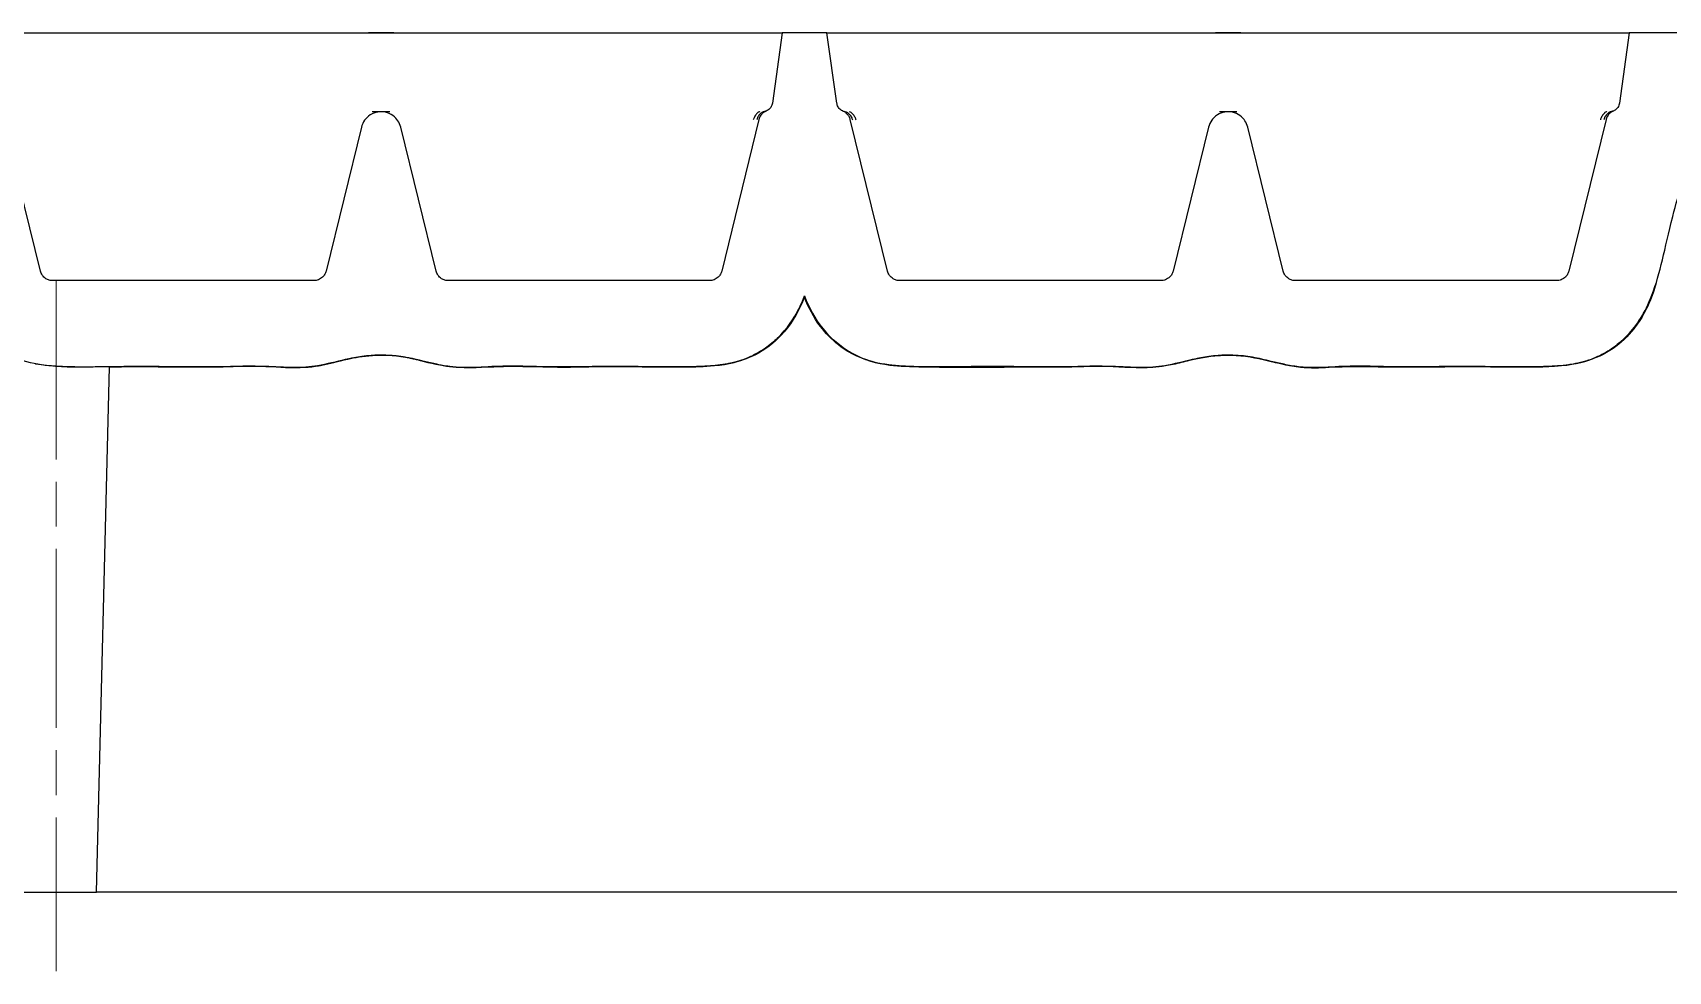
# Model space of a CAD drawing. Header units: millimetres. Extents: x 0 to 1486, y 0 to 1051.
# Drawn here: x 783.2 to 847.9, y 481.8 to 519 of the extents above; entities that cross this region are included whole.
import ezdxf

# ---------------------------------------------------------------- set-up
doc = ezdxf.new("R2010")
doc.units = ezdxf.units.MM
doc.header["$LTSCALE"] = 1.25
doc.linetypes.add('CHAIN', pattern=[0.3543, 0.2362, -0.0295, 0.0591, -0.0295])
doc.layers.add('Mittellinie(DIN)', color=7, linetype='CHAIN', lineweight=15, true_color=0x262659)
doc.layers.add('Sichtbare Kanten(DIN)', color=7, linetype='Continuous', lineweight=25, true_color=0x262659)

msp = doc.modelspace()

# ---------------------------------------------------------------- linework, layer by layer
at = {"layer": 'Mittellinie(DIN)', "ltscale": 23.990969}
msp.add_line((784.1485, 509.1853), (784.1485, 481.8478), dxfattribs=at)
at = {"layer": 'Sichtbare Kanten(DIN)'}
for p, q in [((781.6286, 518.9728), (812.3683, 518.9728)), ((797.4985, 518.9828), (796.4985, 518.9828)), ((796.4985, 518.9728), (796.4985, 518.9828)), ((796.8985, 518.9778), (797.0985, 518.9778)), ((796.8985, 518.9728), (796.8985, 518.9778)), ((797.0985, 518.9728), (797.0985, 518.9778)), ((797.4985, 518.9728), (797.4985, 518.9828)), ((806.8253, 518.9778), (806.9119, 518.9778)), ((806.8253, 518.9728), (806.8253, 518.9778)), ((806.9119, 518.9778), (807.0851, 518.9778)), ((806.9119, 518.9728), (806.9119, 518.9778)), ((807.0851, 518.9778), (807.1717, 518.9778)), ((807.0851, 518.9728), (807.0851, 518.9778)), ((807.1717, 518.9728), (807.1717, 518.9778)), ((812.3683, 518.9728), (812.8635, 518.9728)), ((812.8635, 518.9728), (812.4734, 516.1971)), ((814.6335, 518.9728), (812.8635, 518.9728)), ((815.0236, 516.1971), (814.6335, 518.9728)), ((814.6335, 518.9728), (815.1286, 518.9728)), ((815.1286, 518.9728), (845.8683, 518.9728)), ((830.9985, 518.9828), (829.9985, 518.9828)), ((829.9985, 518.9728), (829.9985, 518.9828)), ((830.3985, 518.9778), (830.5985, 518.9778)), ((830.3985, 518.9728), (830.3985, 518.9778)), ((830.5985, 518.9728), (830.5985, 518.9778)), ((830.9985, 518.9728), (830.9985, 518.9828)), ((840.3253, 518.9778), (840.4119, 518.9778)), ((840.3253, 518.9728), (840.3253, 518.9778)), ((840.4119, 518.9778), (840.5851, 518.9778)), ((840.4119, 518.9728), (840.4119, 518.9778)), ((840.5851, 518.9778), (840.6717, 518.9778)), ((840.5851, 518.9728), (840.5851, 518.9778)), ((840.6717, 518.9728), (840.6717, 518.9778)), ((845.8683, 518.9728), (846.3635, 518.9728)), ((846.3635, 518.9728), (845.9734, 516.1971)), ((851.1335, 518.9728), (846.3635, 518.9728)), ((783.5271, 509.5535), (782.056, 515.5425)), ((811.9409, 515.5425), (810.4699, 509.5535)), ((817.0271, 509.5535), (815.556, 515.5425)), ((845.4409, 515.5425), (843.9699, 509.5535)), ((796.2216, 515.2438), (794.8221, 509.5533)), ((799.1749, 509.5533), (797.7753, 515.2438)), ((829.7216, 515.2438), (828.3221, 509.5533)), ((832.6749, 509.5533), (831.2753, 515.2438)), ((794.3365, 509.1728), (784.0126, 509.1728)), ((809.9843, 509.1728), (799.6604, 509.1728)), ((827.8365, 509.1728), (817.5126, 509.1728)), ((843.4843, 509.1728), (833.1604, 509.1728)), ((785.7485, 484.9728), (786.2566, 505.7662)), ((786.2566, 505.7653), (786.2568, 505.7711)), ((786.2566, 505.7665), (786.2567, 505.768)), ((782.5485, 484.9728), (785.7485, 484.9728)), ((911.7485, 484.9728), (785.7485, 484.9728))]:
    msp.add_line(p, q, dxfattribs=at)
for points, knots in [([(812.4734, 516.1971), (812.4691, 516.167), (812.4614, 516.1374), (812.4396, 516.0805), (812.4255, 516.0535), (812.3791, 515.9852), (812.3419, 515.9483), (812.2765, 515.9049), (812.2542, 515.8933), (812.2325, 515.8841)], [-0.03841676, -0.03841676, -0.03841676, -0.03841676, -0.031640555, -0.031640555, -0.024817551, -0.024817551, -0.013146152, -0.013146152, -0.007186253, -0.007186253, -0.007186253, -0.007186253]), ([(815.2644, 515.8841), (815.2607, 515.8857), (815.2569, 515.8873), (815.2254, 515.9018), (815.1993, 515.9175), (815.134, 515.968), (815.0995, 516.0074), (815.0442, 516.103), (815.0297, 516.1537), (815.0236, 516.1971)], [-0.032564493, -0.032564493, -0.032564493, -0.032564493, -0.03164921, -0.03164921, -0.024823703, -0.024823703, -0.013148435, -0.013148435, 0, 0, 0, 0]), ([(845.9734, 516.1971), (845.9691, 516.167), (845.9614, 516.1374), (845.9396, 516.0805), (845.9255, 516.0535), (845.8791, 515.9852), (845.8419, 515.9483), (845.7765, 515.9049), (845.7542, 515.8933), (845.7325, 515.8841)], [-0.03841676, -0.03841676, -0.03841676, -0.03841676, -0.031640555, -0.031640555, -0.024817551, -0.024817551, -0.013146152, -0.013146152, -0.007186253, -0.007186253, -0.007186253, -0.007186253]), ([(797.7753, 515.2438), (797.7528, 515.3355), (797.7135, 515.4235), (797.6234, 515.5567), (797.5616, 515.6342), (797.3771, 515.7646), (797.2789, 515.8083), (797.0694, 515.857), (796.9664, 515.8585), (796.7635, 515.8237), (796.6632, 515.7857), (796.4606, 515.6602), (796.3905, 515.5781), (796.2891, 515.4363), (796.2458, 515.3422), (796.2216, 515.2438)], [-0.14482378, -0.14482378, -0.14482378, -0.14482378, -0.11905508, -0.11905508, -0.101033, -0.101033, -0.08537461, -0.08537461, -0.06899068, -0.06899068, -0.0520285, -0.0520285, -0.03038629, -0.03038629, 0, 0, 0, 0]), ([(796.9985, 515.8527), (796.9928, 515.8527), (796.987, 515.8527), (796.981, 515.8527), (796.9751, 515.8527), (796.969, 515.8527), (796.9629, 515.8527), (796.9506, 515.8527), (796.9381, 515.8527), (796.9253, 515.8527), (796.9076, 515.8527), (796.8894, 515.8527), (796.87, 515.8527), (796.8615, 515.8527), (796.8528, 515.8527), (796.8441, 515.8527), (796.8151, 515.8527), (796.7846, 515.8527), (796.7524, 515.8527), (796.7363, 515.8527), (796.7198, 515.8527), (796.7029, 515.8527), (796.6945, 515.8527), (796.686, 515.8527), (796.6773, 515.8527), (796.6686, 515.8527), (796.6598, 515.8527), (796.651, 515.8527)], [0, 0, 0, 0, 0.03587341, 0.03587341, 0.03587341, 0.0717053, 0.0717053, 0.0717053, 0.1433193, 0.1433193, 0.1433193, 0.24303135, 0.24303135, 0.24303135, 0.28653169, 0.28653169, 0.28653169, 0.42986377, 0.42986377, 0.42986377, 0.50150274, 0.50150274, 0.50150274, 0.53727845, 0.53727845, 0.53727845, 0.57301031, 0.57301031, 0.57301031, 0.57301031]), ([(797.3458, 515.8527), (797.337, 515.8527), (797.3282, 515.8527), (797.3195, 515.8527), (797.3108, 515.8527), (797.3023, 515.8527), (797.2938, 515.8527), (797.2769, 515.8527), (797.2604, 515.8527), (797.2444, 515.8527), (797.2111, 515.8527), (797.1796, 515.8527), (797.1498, 515.8527), (797.122, 515.8527), (797.0966, 515.8527), (797.0719, 515.8527), (797.059, 515.8527), (797.0464, 515.8527), (797.0341, 515.8527), (797.0279, 515.8527), (797.0218, 515.8527), (797.0159, 515.8527), (797.0099, 515.8527), (797.0042, 515.8527), (796.9985, 515.8527)], [0, 0, 0, 0, 0.03572786, 0.03572786, 0.03572786, 0.07149696, 0.07149696, 0.07149696, 0.14312065, 0.14312065, 0.14312065, 0.29141532, 0.29141532, 0.29141532, 0.4296401, 0.4296401, 0.4296401, 0.50120872, 0.50120872, 0.50120872, 0.53702595, 0.53702595, 0.53702595, 0.57289689, 0.57289689, 0.57289689, 0.57289689]), ([(811.9782, 515.8608), (811.9666, 515.8576), (811.9549, 515.8532), (811.9433, 515.8476), (811.9288, 515.8407), (811.9145, 515.832), (811.9004, 515.8216), (811.892, 515.8154), (811.8836, 515.8085), (811.8754, 515.8011), (811.859, 515.7863), (811.8432, 515.7691), (811.8282, 515.7499), (811.8131, 515.7307), (811.7989, 515.7095), (811.7857, 515.6866), (811.7791, 515.6751), (811.7728, 515.6632), (811.7668, 515.6509), (811.7567, 515.6305), (811.7474, 515.609), (811.739, 515.5867), (811.7323, 515.5689), (811.7261, 515.5505), (811.7206, 515.5318)], [-1.0769104, -1.0769104, -1.0769104, -1.0769104, -0.9572537, -0.9572537, -0.9572537, -0.8077, -0.8077, -0.8077, -0.7179403, -0.7179403, -0.7179403, -0.5384552, -0.5384552, -0.5384552, -0.3589701, -0.3589701, -0.3589701, -0.2692104, -0.2692104, -0.2692104, -0.1196567, -0.1196567, -0.1196567, 0, 0, 0, 0]), ([(812.1573, 515.8608), (812.1414, 515.8576), (812.1258, 515.8532), (812.1106, 515.8476), (812.0915, 515.8407), (812.073, 515.832), (812.0552, 515.8216), (812.0445, 515.8154), (812.0342, 515.8085), (812.0241, 515.8011), (812.0039, 515.7863), (811.985, 515.7691), (811.9677, 515.7499), (811.9504, 515.7307), (811.9346, 515.7095), (811.9206, 515.6866), (811.9136, 515.6751), (811.9071, 515.6632), (811.9011, 515.6509), (811.891, 515.6305), (811.8822, 515.609), (811.8749, 515.5867), (811.869, 515.5689), (811.8641, 515.5505), (811.8601, 515.5318)], [-1.0769104, -1.0769104, -1.0769104, -1.0769104, -0.9572537, -0.9572537, -0.9572537, -0.8077, -0.8077, -0.8077, -0.7179403, -0.7179403, -0.7179403, -0.5384552, -0.5384552, -0.5384552, -0.3589701, -0.3589701, -0.3589701, -0.2692104, -0.2692104, -0.2692104, -0.1196567, -0.1196567, -0.1196567, 0, 0, 0, 0]), ([(812.2325, 515.8841), (812.1907, 515.8665), (812.1514, 515.8433), (812.0801, 515.7867), (812.0486, 515.7538), (811.9808, 515.6605), (811.9551, 515.6001), (811.9409, 515.5425)], [-0.041058009, -0.041058009, -0.041058009, -0.041058009, -0.029401822, -0.029401822, -0.017790154, -0.017790154, 0, 0, 0, 0]), ([(812.2285, 515.8824), (812.2282, 515.8823), (812.2279, 515.8822), (812.2276, 515.882), (812.2244, 515.8807), (812.2195, 515.8788), (812.2131, 515.8765), (812.2067, 515.8742), (812.1987, 515.8715), (812.1893, 515.8688), (812.1846, 515.8674), (812.1796, 515.866), (812.1742, 515.8647), (812.1716, 515.864), (812.1688, 515.8634), (812.166, 515.8627), (812.1631, 515.8621), (812.1602, 515.8615), (812.1573, 515.8608)], [0.11911303, 0.11911303, 0.11911303, 0.11911303, 0.13277377, 0.13277377, 0.13277377, 0.26517816, 0.26517816, 0.26517816, 0.3981672, 0.3981672, 0.3981672, 0.46455773, 0.46455773, 0.46455773, 0.4977404, 0.4977404, 0.4977404, 0.53089997, 0.53089997, 0.53089997, 0.53089997]), ([(815.556, 515.5425), (815.5452, 515.5865), (815.5284, 515.629), (815.4838, 515.7083), (815.4562, 515.7446), (815.3747, 515.8261), (815.3191, 515.8611), (815.2644, 515.8841)], [-0.041058054, -0.041058054, -0.041058054, -0.041058054, -0.029401851, -0.029401851, -0.017790166, -0.017790166, 0, 0, 0, 0]), ([(815.2684, 515.8824), (815.2687, 515.8823), (815.269, 515.8822), (815.2693, 515.882), (815.2726, 515.8807), (815.2774, 515.8788), (815.2838, 515.8765), (815.2902, 515.8742), (815.2982, 515.8715), (815.3076, 515.8688), (815.3123, 515.8674), (815.3174, 515.866), (815.3227, 515.8647), (815.3254, 515.864), (815.3281, 515.8634), (815.3309, 515.8627), (815.3338, 515.8621), (815.3367, 515.8615), (815.3397, 515.8608)], [0.11911303, 0.11911303, 0.11911303, 0.11911303, 0.13277377, 0.13277377, 0.13277377, 0.26517816, 0.26517816, 0.26517816, 0.3981672, 0.3981672, 0.3981672, 0.46455773, 0.46455773, 0.46455773, 0.4977404, 0.4977404, 0.4977404, 0.53089997, 0.53089997, 0.53089997, 0.53089997]), ([(815.3397, 515.8608), (815.3555, 515.8576), (815.3711, 515.8532), (815.3864, 515.8476), (815.4054, 515.8407), (815.424, 515.832), (815.4417, 515.8216), (815.4524, 515.8154), (815.4628, 515.8085), (815.4728, 515.8011), (815.493, 515.7863), (815.5119, 515.7691), (815.5292, 515.7499), (815.5466, 515.7307), (815.5623, 515.7095), (815.5763, 515.6866), (815.5833, 515.6751), (815.5898, 515.6632), (815.5959, 515.6509), (815.6059, 515.6305), (815.6147, 515.609), (815.622, 515.5867), (815.6279, 515.5689), (815.6328, 515.5505), (815.6368, 515.5318)], [-1.0769104, -1.0769104, -1.0769104, -1.0769104, -0.9572537, -0.9572537, -0.9572537, -0.8077, -0.8077, -0.8077, -0.7179403, -0.7179403, -0.7179403, -0.5384552, -0.5384552, -0.5384552, -0.3589701, -0.3589701, -0.3589701, -0.2692104, -0.2692104, -0.2692104, -0.1196567, -0.1196567, -0.1196567, 0, 0, 0, 0]), ([(815.5187, 515.8608), (815.5304, 515.8576), (815.542, 515.8532), (815.5536, 515.8476), (815.5681, 515.8407), (815.5825, 515.832), (815.5965, 515.8216), (815.605, 515.8154), (815.6133, 515.8085), (815.6215, 515.8011), (815.6379, 515.7863), (815.6537, 515.7691), (815.6687, 515.7499), (815.6838, 515.7307), (815.698, 515.7095), (815.7112, 515.6866), (815.7178, 515.6751), (815.7241, 515.6632), (815.7302, 515.6509), (815.7402, 515.6305), (815.7495, 515.609), (815.7579, 515.5867), (815.7647, 515.5689), (815.7708, 515.5505), (815.7763, 515.5318)], [-1.0769104, -1.0769104, -1.0769104, -1.0769104, -0.9572537, -0.9572537, -0.9572537, -0.8077, -0.8077, -0.8077, -0.7179403, -0.7179403, -0.7179403, -0.5384552, -0.5384552, -0.5384552, -0.3589701, -0.3589701, -0.3589701, -0.2692104, -0.2692104, -0.2692104, -0.1196567, -0.1196567, -0.1196567, 0, 0, 0, 0]), ([(831.2753, 515.2438), (831.2528, 515.3355), (831.2135, 515.4235), (831.1234, 515.5567), (831.0616, 515.6342), (830.8771, 515.7646), (830.7789, 515.8083), (830.5694, 515.857), (830.4664, 515.8585), (830.2635, 515.8237), (830.1632, 515.7857), (829.9606, 515.6602), (829.8905, 515.5781), (829.7891, 515.4363), (829.7458, 515.3422), (829.7216, 515.2438)], [-0.14482378, -0.14482378, -0.14482378, -0.14482378, -0.11905508, -0.11905508, -0.101033, -0.101033, -0.08537461, -0.08537461, -0.06899068, -0.06899068, -0.0520285, -0.0520285, -0.03038629, -0.03038629, 0, 0, 0, 0]), ([(830.4985, 515.8527), (830.4928, 515.8527), (830.487, 515.8527), (830.481, 515.8527), (830.4751, 515.8527), (830.469, 515.8527), (830.4629, 515.8527), (830.4506, 515.8527), (830.4381, 515.8527), (830.4253, 515.8527), (830.4076, 515.8527), (830.3894, 515.8527), (830.37, 515.8527), (830.3615, 515.8527), (830.3528, 515.8527), (830.3441, 515.8527), (830.3151, 515.8527), (830.2846, 515.8527), (830.2524, 515.8527), (830.2363, 515.8527), (830.2198, 515.8527), (830.2029, 515.8527), (830.1945, 515.8527), (830.186, 515.8527), (830.1773, 515.8527), (830.1686, 515.8527), (830.1598, 515.8527), (830.151, 515.8527)], [0, 0, 0, 0, 0.03587341, 0.03587341, 0.03587341, 0.0717053, 0.0717053, 0.0717053, 0.1433193, 0.1433193, 0.1433193, 0.24303135, 0.24303135, 0.24303135, 0.28653169, 0.28653169, 0.28653169, 0.42986377, 0.42986377, 0.42986377, 0.50150274, 0.50150274, 0.50150274, 0.53727845, 0.53727845, 0.53727845, 0.57301031, 0.57301031, 0.57301031, 0.57301031]), ([(830.8458, 515.8527), (830.837, 515.8527), (830.8282, 515.8527), (830.8195, 515.8527), (830.8108, 515.8527), (830.8023, 515.8527), (830.7938, 515.8527), (830.7769, 515.8527), (830.7604, 515.8527), (830.7444, 515.8527), (830.7111, 515.8527), (830.6796, 515.8527), (830.6498, 515.8527), (830.622, 515.8527), (830.5966, 515.8527), (830.5719, 515.8527), (830.559, 515.8527), (830.5464, 515.8527), (830.5341, 515.8527), (830.5279, 515.8527), (830.5218, 515.8527), (830.5159, 515.8527), (830.5099, 515.8527), (830.5042, 515.8527), (830.4985, 515.8527)], [0, 0, 0, 0, 0.03572786, 0.03572786, 0.03572786, 0.07149696, 0.07149696, 0.07149696, 0.14312065, 0.14312065, 0.14312065, 0.29141532, 0.29141532, 0.29141532, 0.4296401, 0.4296401, 0.4296401, 0.50120872, 0.50120872, 0.50120872, 0.53702595, 0.53702595, 0.53702595, 0.57289689, 0.57289689, 0.57289689, 0.57289689]), ([(845.4782, 515.8608), (845.4666, 515.8576), (845.4549, 515.8532), (845.4433, 515.8476), (845.4288, 515.8407), (845.4145, 515.832), (845.4004, 515.8216), (845.392, 515.8154), (845.3836, 515.8085), (845.3754, 515.8011), (845.359, 515.7863), (845.3432, 515.7691), (845.3282, 515.7499), (845.3131, 515.7307), (845.2989, 515.7095), (845.2857, 515.6866), (845.2791, 515.6751), (845.2728, 515.6632), (845.2668, 515.6509), (845.2567, 515.6305), (845.2474, 515.609), (845.239, 515.5867), (845.2323, 515.5689), (845.2261, 515.5505), (845.2206, 515.5318)], [-1.0769104, -1.0769104, -1.0769104, -1.0769104, -0.9572537, -0.9572537, -0.9572537, -0.8077, -0.8077, -0.8077, -0.7179403, -0.7179403, -0.7179403, -0.5384552, -0.5384552, -0.5384552, -0.3589701, -0.3589701, -0.3589701, -0.2692104, -0.2692104, -0.2692104, -0.1196567, -0.1196567, -0.1196567, 0, 0, 0, 0]), ([(845.6573, 515.8608), (845.6414, 515.8576), (845.6258, 515.8532), (845.6106, 515.8476), (845.5915, 515.8407), (845.573, 515.832), (845.5552, 515.8216), (845.5445, 515.8154), (845.5342, 515.8085), (845.5241, 515.8011), (845.5039, 515.7863), (845.485, 515.7691), (845.4677, 515.7499), (845.4504, 515.7307), (845.4346, 515.7095), (845.4206, 515.6866), (845.4136, 515.6751), (845.4071, 515.6632), (845.4011, 515.6509), (845.391, 515.6305), (845.3822, 515.609), (845.3749, 515.5867), (845.369, 515.5689), (845.3641, 515.5505), (845.3601, 515.5318)], [-1.0769104, -1.0769104, -1.0769104, -1.0769104, -0.9572537, -0.9572537, -0.9572537, -0.8077, -0.8077, -0.8077, -0.7179403, -0.7179403, -0.7179403, -0.5384552, -0.5384552, -0.5384552, -0.3589701, -0.3589701, -0.3589701, -0.2692104, -0.2692104, -0.2692104, -0.1196567, -0.1196567, -0.1196567, 0, 0, 0, 0]), ([(845.7325, 515.8841), (845.6907, 515.8665), (845.6514, 515.8433), (845.5801, 515.7867), (845.5486, 515.7538), (845.4808, 515.6605), (845.4551, 515.6001), (845.4409, 515.5425)], [-0.041058009, -0.041058009, -0.041058009, -0.041058009, -0.029401822, -0.029401822, -0.017790154, -0.017790154, 0, 0, 0, 0]), ([(845.7285, 515.8824), (845.7282, 515.8823), (845.7279, 515.8822), (845.7276, 515.882), (845.7244, 515.8807), (845.7195, 515.8788), (845.7131, 515.8765), (845.7067, 515.8742), (845.6987, 515.8715), (845.6893, 515.8688), (845.6846, 515.8674), (845.6796, 515.866), (845.6742, 515.8647), (845.6716, 515.864), (845.6688, 515.8634), (845.666, 515.8627), (845.6631, 515.8621), (845.6602, 515.8615), (845.6573, 515.8608)], [0.11911303, 0.11911303, 0.11911303, 0.11911303, 0.13277377, 0.13277377, 0.13277377, 0.26517816, 0.26517816, 0.26517816, 0.3981672, 0.3981672, 0.3981672, 0.46455773, 0.46455773, 0.46455773, 0.4977404, 0.4977404, 0.4977404, 0.53089997, 0.53089997, 0.53089997, 0.53089997]), ([(813.7448, 508.5662), (813.9258, 508.1019), (814.1585, 507.6616), (814.8486, 506.8002), (815.2659, 506.5014), (816.1029, 506.0305), (816.5904, 505.9), (817.8764, 505.7416), (818.8836, 505.7593), (821.172, 505.778), (822.1303, 505.7676), (824.8016, 505.7456), (824.9741, 505.8186), (826.5793, 505.7523), (827.1363, 505.6954), (828.4825, 505.8618), (829.1141, 506.1177), (831.1847, 506.3135), (831.9936, 506.0033), (833.8515, 505.6351), (834.2892, 505.7673), (836.0505, 505.8019), (836.2771, 505.7433), (838.9524, 505.7702), (839.9109, 505.7769), (842.0015, 505.7595), (842.9813, 505.7474), (844.2536, 505.866), (844.6727, 505.973), (845.5167, 506.3462), (845.9424, 506.6484), (846.6481, 507.3853), (846.9811, 507.8819), (847.5976, 509.4808), (847.7446, 510.4044), (848.3402, 512.7184), (848.5416, 513.3), (848.7473, 513.8456)], [-3.9172285, -3.9172285, -3.9172285, -3.9172285, -3.8214693, -3.8214693, -3.7047706, -3.7047706, -3.5352485, -3.5352485, -3.295073, -3.295073, -3.1220572, -3.1220572, -2.8127387, -2.8127387, -2.6124164, -2.6124164, -2.3742996, -2.3742996, -2.0399749, -2.0399749, -1.6358409, -1.6358409, -1.3467287, -1.3467287, -1.1853725, -1.1853725, -0.9947186, -0.9947186, -0.8399303, -0.8399303, -0.6534813, -0.6534813, -0.4624035, -0.4624035, -0.2304022, -0.2304022, -0.0514515, -0.0514515, -0.0514515, -0.0514515]), ([(784.0126, 509.1728), (783.9662, 509.1728), (783.9196, 509.1793), (783.8299, 509.205), (783.7871, 509.2241), (783.6884, 509.2858), (783.6419, 509.3321), (783.5655, 509.4379), (783.5405, 509.4986), (783.5271, 509.5535)], [-0.049754628, -0.049754628, -0.049754628, -0.049754628, -0.040452638, -0.040452638, -0.031086489, -0.031086489, -0.016966202, -0.016966202, 0, 0, 0, 0]), ([(794.8221, 509.5533), (794.811, 509.5083), (794.7935, 509.4646), (794.7472, 509.3837), (794.7184, 509.3467), (794.635, 509.2655), (794.5789, 509.2314), (794.458, 509.1825), (794.3931, 509.1728), (794.3365, 509.1728)], [-0.049739569, -0.049739569, -0.049739569, -0.049739569, -0.040443211, -0.040443211, -0.031082737, -0.031082737, -0.016964086, -0.016964086, 0, 0, 0, 0]), ([(799.6604, 509.1728), (799.614, 509.1728), (799.5674, 509.1793), (799.4778, 509.2049), (799.435, 509.2241), (799.3362, 509.2857), (799.2897, 509.332), (799.2133, 509.4377), (799.1884, 509.4984), (799.1749, 509.5533)], [-0.049739571, -0.049739571, -0.049739571, -0.049739571, -0.040443213, -0.040443213, -0.031082739, -0.031082739, -0.016964087, -0.016964087, 0, 0, 0, 0]), ([(810.4699, 509.5535), (810.4588, 509.5084), (810.4413, 509.4647), (810.395, 509.3837), (810.3662, 509.3467), (810.2828, 509.2655), (810.2267, 509.2314), (810.1057, 509.1825), (810.0409, 509.1728), (809.9843, 509.1728)], [-0.049754642, -0.049754642, -0.049754642, -0.049754642, -0.040452648, -0.040452648, -0.031086496, -0.031086496, -0.016966204, -0.016966204, 0, 0, 0, 0]), ([(817.5126, 509.1728), (817.4662, 509.1728), (817.4196, 509.1793), (817.3299, 509.205), (817.2871, 509.2241), (817.1884, 509.2858), (817.1419, 509.3321), (817.0655, 509.4379), (817.0405, 509.4986), (817.0271, 509.5535)], [-0.049754628, -0.049754628, -0.049754628, -0.049754628, -0.040452638, -0.040452638, -0.031086489, -0.031086489, -0.016966202, -0.016966202, 0, 0, 0, 0]), ([(828.3221, 509.5533), (828.311, 509.5083), (828.2935, 509.4646), (828.2472, 509.3837), (828.2184, 509.3467), (828.135, 509.2655), (828.0789, 509.2314), (827.958, 509.1825), (827.8931, 509.1728), (827.8365, 509.1728)], [-0.049739569, -0.049739569, -0.049739569, -0.049739569, -0.040443211, -0.040443211, -0.031082737, -0.031082737, -0.016964086, -0.016964086, 0, 0, 0, 0]), ([(833.1604, 509.1728), (833.114, 509.1728), (833.0674, 509.1793), (832.9778, 509.2049), (832.935, 509.2241), (832.8362, 509.2857), (832.7897, 509.332), (832.7133, 509.4377), (832.6884, 509.4984), (832.6749, 509.5533)], [-0.049739571, -0.049739571, -0.049739571, -0.049739571, -0.040443213, -0.040443213, -0.031082739, -0.031082739, -0.016964087, -0.016964087, 0, 0, 0, 0]), ([(843.9699, 509.5535), (843.9588, 509.5084), (843.9413, 509.4647), (843.895, 509.3837), (843.8662, 509.3467), (843.7828, 509.2655), (843.7267, 509.2314), (843.6057, 509.1825), (843.5409, 509.1728), (843.4843, 509.1728)], [-0.049754642, -0.049754642, -0.049754642, -0.049754642, -0.040452648, -0.040452648, -0.031086496, -0.031086496, -0.016966204, -0.016966204, 0, 0, 0, 0]), ([(786.2566, 505.7662), (786.2754, 505.7663), (786.2943, 505.7665), (787.4226, 505.7763), (788.5321, 505.7673), (790.6579, 505.7519), (790.9672, 505.7782), (792.5868, 505.8036), (792.8532, 505.7469), (794.5107, 505.7159), (794.8574, 505.8906), (796.2204, 506.1881), (796.9798, 506.3137), (798.7708, 506.001), (799.4184, 505.6917), (801.9088, 505.7851), (802.0053, 505.7997), (804.542, 505.7343), (804.5461, 505.7648), (806.9831, 505.7848), (808.2246, 505.7442), (809.9158, 505.7842), (810.4519, 505.8124), (811.2617, 506.0145), (811.7532, 506.1701), (812.8227, 506.9692), (813.1474, 507.4105), (813.5096, 508.021), (813.6352, 508.2869), (813.7448, 508.5662)], [-5.3379985, -5.3379985, -5.3379985, -5.3379985, -5.3333397, -5.3333397, -5.060579, -5.060579, -4.8106692, -4.8106692, -4.3634134, -4.3634134, -3.5265992, -3.5265992, -2.9932456, -2.9932456, -2.5587611, -2.5587611, -2.1893173, -2.1893173, -1.7402114, -1.7402114, -1.0888326, -1.0888326, -0.7901945, -0.7901945, -0.6156291, -0.6156291, -0.450277, -0.450277, -0.3307636, -0.3307636, -0.3307636, -0.3307636]), ([(813.744, 508.5268), (813.5579, 508.0281), (813.2869, 507.5507), (812.6607, 506.8198), (812.316, 506.5218), (811.6117, 506.1283), (811.2624, 506.0068), (810.5233, 505.8361), (810.127, 505.7914), (808.9855, 505.7221), (808.2356, 505.7537), (805.9363, 505.7878), (804.3813, 505.7352), (802.1418, 505.7855), (801.4544, 505.7627), (800.4152, 505.7243), (800.0596, 505.722), (799.3751, 505.8041), (799.044, 505.8841), (798.5086, 506.0177), (798.2974, 506.0708), (798.0859, 506.1148)], [0, 0, 0, 0, 0.1597041, 0.1597041, 0.2930392, 0.2930392, 0.4017751, 0.4017751, 0.5206622, 0.5206622, 0.7450237, 0.7450237, 1.2110139, 1.2110139, 1.4170632, 1.4170632, 1.523126, 1.523126, 1.6239877, 1.6239877, 1.6920738, 1.6920738, 1.6920738, 1.6920738]), ([(816.4556, 505.9606), (816.3291, 505.9934), (816.204, 506.0315), (815.7229, 506.2053), (815.3815, 506.3981), (814.8177, 506.8457), (814.5782, 507.0932), (814.1061, 507.7122), (813.8957, 508.1127), (813.7439, 508.5264)], [4.61487952, 4.61487952, 4.61487952, 4.61487952, 4.6541234, 4.6541234, 4.76833442, 4.76833442, 4.87127687, 4.87127687, 5.00373914, 5.00373914, 5.00373914, 5.00373914]), ([(847.4117, 509.0388), (847.4115, 509.0383), (847.4114, 509.0378), (847.3774, 508.9205), (847.3409, 508.803), (847.2047, 508.4046), (847.0872, 508.1274), (846.8257, 507.6564), (846.6914, 507.4564), (846.3077, 506.975), (846.0309, 506.7062), (845.3912, 506.2584), (845.0141, 506.0898), (844.3067, 505.8907), (843.9744, 505.8355), (843.0224, 505.7361), (842.3954, 505.7376), (840.5776, 505.7718), (839.3806, 505.7628), (836.8795, 505.7426), (835.573, 505.7857), (833.9595, 505.726), (833.6483, 505.7227), (832.9672, 505.7838), (832.5962, 505.8712), (831.9618, 506.0293), (831.6889, 506.0996), (831.4166, 506.1486)], [1.3376517, 1.3376517, 1.3376517, 1.3376517, 1.3378138, 1.3378138, 1.3745747, 1.3745747, 1.4641329, 1.4641329, 1.5366136, 1.5366136, 1.6515101, 1.6515101, 1.7716785, 1.7716785, 1.8720323, 1.8720323, 2.0590378, 2.0590378, 2.4178516, 2.4178516, 2.8093916, 2.8093916, 2.9024364, 2.9024364, 3.0146506, 3.0146506, 3.1024885, 3.1024885, 3.1024885, 3.1024885]), ([(813.4638, 507.9534), (813.4441, 507.9164), (813.4179, 507.8685), (813.3573, 507.7635), (813.3232, 507.7067), (813.2442, 507.5819), (813.1977, 507.5125), (813.0788, 507.3464), (813.0028, 507.2493), (812.7982, 507.0125), (812.6625, 506.8777), (812.339, 506.5979), (812.142, 506.4562), (811.7927, 506.2523), (811.6464, 506.1788), (811.4163, 506.0818), (811.3333, 506.0506), (811.1125, 505.9767), (810.9684, 505.9381), (810.7076, 505.8826), (810.5912, 505.8626), (810.3223, 505.8248), (810.1693, 505.8099), (809.8768, 505.7884), (809.7349, 505.7817), (809.4337, 505.771), (809.2705, 505.7672), (808.9133, 505.7619), (808.7246, 505.7607), (808.3961, 505.7606), (808.2503, 505.7612), (807.9556, 505.7631), (807.8061, 505.7644), (807.442, 505.7677), (807.2172, 505.7698), (806.8112, 505.7726), (806.6252, 505.7736), (806.1272, 505.7749), (805.8172, 505.7744), (805.0944, 505.7674), (804.6763, 505.76), (803.9353, 505.7557), (803.5956, 505.7586), (802.9637, 505.774), (802.6798, 505.7829), (802.0164, 505.7924), (801.6241, 505.783), (800.8689, 505.7441), (800.5099, 505.7243), (800.0293, 505.742), (799.9049, 505.7506), (799.5916, 505.7863), (799.3953, 505.822), (799.038, 505.8985), (798.8716, 505.9388), (798.4592, 506.0382), (798.2118, 506.0979), (797.8386, 506.1622), (797.7182, 506.179), (797.4581, 506.207), (797.3177, 506.2165), (796.9879, 506.227), (796.801, 506.2234), (796.487, 506.2011), (796.3614, 506.1882), (796.1298, 506.1566), (796.0242, 506.1389), (795.8069, 506.0975), (795.6932, 506.0729), (795.23, 505.967), (794.8617, 505.8687), (794.1773, 505.7516), (793.8621, 505.7314), (793.2773, 505.7351), (793.0084, 505.7499), (792.0961, 505.7965), (791.4499, 505.7853), (790.4252, 505.7593), (790.0431, 505.7556), (788.8979, 505.763), (788.1144, 505.7768), (787.1902, 505.7731), (787.0107, 505.772), (786.6373, 505.7691), (786.4419, 505.7672), (786.2566, 505.7655)], [0, 0, 0, 0, 0.0244161, 0.0244161, 0.0469707, 0.0469707, 0.0726876, 0.0726876, 0.1094001, 0.1094001, 0.1665666, 0.1665666, 0.2404249, 0.2404249, 0.288594, 0.288594, 0.3160715, 0.3160715, 0.3617626, 0.3617626, 0.3967191, 0.3967191, 0.4436172, 0.4436172, 0.4922044, 0.4922044, 0.5485263, 0.5485263, 0.6031145, 0.6031145, 0.6478396, 0.6478396, 0.694979, 0.694979, 0.7604354, 0.7604354, 0.8176359, 0.8176359, 0.9168985, 0.9168985, 1.0385378, 1.0385378, 1.1424981, 1.1424981, 1.2281738, 1.2281738, 1.3466428, 1.3466428, 1.4552244, 1.4552244, 1.4932907, 1.4932907, 1.5513819, 1.5513819, 1.6042123, 1.6042123, 1.682955, 1.682955, 1.7188176, 1.7188176, 1.7620438, 1.7620438, 1.8236254, 1.8236254, 1.8609418, 1.8609418, 1.8938574, 1.8938574, 1.9309597, 1.9309597, 2.0436258, 2.0436258, 2.1394412, 2.1394412, 2.2200736, 2.2200736, 2.41348, 2.41348, 2.5278329, 2.5278329, 2.7592343, 2.7592343, 2.81324, 2.81324, 2.8712727, 2.8712727, 2.8712727, 2.8712727]), ([(813.6417, 508.3188), (813.6155, 508.2577), (813.587, 508.1944), (813.4989, 508.0082), (813.4345, 507.8847), (813.2228, 507.5218), (813.0533, 507.289), (812.6978, 506.8975), (812.5136, 506.7289), (812.1662, 506.4664), (812.0084, 506.3638), (811.7041, 506.1986), (811.559, 506.1321), (811.2402, 506.0124), (811.0637, 505.9613), (810.8867, 505.9212)], [3.08629322, 3.08629322, 3.08629322, 3.08629322, 3.1077525, 3.1077525, 3.14963757, 3.14963757, 3.23437609, 3.23437609, 3.31086667, 3.31086667, 3.36758202, 3.36758202, 3.41509067, 3.41509067, 3.46975559, 3.46975559, 3.46975559, 3.46975559]), ([(846.9638, 507.9534), (846.9441, 507.9164), (846.9179, 507.8685), (846.8573, 507.7635), (846.8232, 507.7067), (846.7442, 507.5819), (846.6977, 507.5125), (846.5788, 507.3464), (846.5028, 507.2493), (846.2982, 507.0125), (846.1625, 506.8777), (845.839, 506.5979), (845.642, 506.4562), (845.2927, 506.2523), (845.1464, 506.1788), (844.9163, 506.0818), (844.8333, 506.0506), (844.6125, 505.9767), (844.4684, 505.9381), (844.2076, 505.8826), (844.0912, 505.8626), (843.8223, 505.8248), (843.6693, 505.8099), (843.3768, 505.7884), (843.2349, 505.7817), (842.9337, 505.771), (842.7705, 505.7672), (842.4133, 505.7619), (842.2246, 505.7607), (841.8961, 505.7606), (841.7503, 505.7612), (841.4556, 505.7631), (841.3061, 505.7644), (840.942, 505.7677), (840.7172, 505.7698), (840.3112, 505.7726), (840.1252, 505.7736), (839.6272, 505.7749), (839.3172, 505.7744), (838.5944, 505.7674), (838.1763, 505.76), (837.4353, 505.7557), (837.0956, 505.7586), (836.4637, 505.774), (836.1798, 505.7829), (835.5164, 505.7924), (835.1241, 505.783), (834.3689, 505.7441), (834.0099, 505.7243), (833.5293, 505.742), (833.4049, 505.7506), (833.0916, 505.7863), (832.8953, 505.822), (832.538, 505.8985), (832.3716, 505.9388), (831.9592, 506.0382), (831.7118, 506.0979), (831.3386, 506.1622), (831.2182, 506.179), (830.9581, 506.207), (830.8177, 506.2165), (830.4879, 506.227), (830.301, 506.2234), (829.987, 506.2011), (829.8614, 506.1882), (829.6298, 506.1566), (829.5242, 506.1389), (829.3069, 506.0975), (829.1932, 506.0729), (828.73, 505.967), (828.3617, 505.8687), (827.6773, 505.7516), (827.3621, 505.7314), (826.7773, 505.7351), (826.5084, 505.7499), (825.5961, 505.7965), (824.9499, 505.7853), (823.8724, 505.758), (823.438, 505.7553), (822.6362, 505.7627), (822.2553, 505.7692), (821.494, 505.7754), (821.1158, 505.7752), (820.5532, 505.7722), (820.3804, 505.771), (819.9836, 505.7677), (819.7628, 505.7654), (819.3, 505.7615), (819.0452, 505.76), (818.6319, 505.7616), (818.4759, 505.7631), (818.2091, 505.7679), (818.0955, 505.7706), (817.8253, 505.7792), (817.6646, 505.786), (817.3974, 505.8052), (817.2971, 505.814), (817.0167, 505.8453), (816.8286, 505.8742), (816.4984, 505.9464), (816.3503, 505.9873), (816.0981, 506.0744), (815.9851, 506.1197), (815.7354, 506.2351), (815.5988, 506.3089), (815.2775, 506.5076), (815.0977, 506.6414), (814.8017, 506.9029), (814.6787, 507.0264), (814.4743, 507.2624), (814.3887, 507.3732), (814.2634, 507.5524), (814.218, 507.6218), (814.1466, 507.7373), (814.1183, 507.7851), (814.0507, 507.9036), (814.0157, 507.9696), (813.9795, 508.0399), (813.9706, 508.0575), (813.9628, 508.073)], [0, 0, 0, 0, 0.0244161, 0.0244161, 0.0469707, 0.0469707, 0.0726876, 0.0726876, 0.1094001, 0.1094001, 0.1665666, 0.1665666, 0.2404249, 0.2404249, 0.288594, 0.288594, 0.3160715, 0.3160715, 0.3617626, 0.3617626, 0.3967191, 0.3967191, 0.4436172, 0.4436172, 0.4922044, 0.4922044, 0.5485263, 0.5485263, 0.6031145, 0.6031145, 0.6478396, 0.6478396, 0.694979, 0.694979, 0.7604354, 0.7604354, 0.8176359, 0.8176359, 0.9168985, 0.9168985, 1.0385378, 1.0385378, 1.1424981, 1.1424981, 1.2281738, 1.2281738, 1.3466428, 1.3466428, 1.4552244, 1.4552244, 1.4932907, 1.4932907, 1.5513819, 1.5513819, 1.6042123, 1.6042123, 1.682955, 1.682955, 1.7188176, 1.7188176, 1.7620438, 1.7620438, 1.8236254, 1.8236254, 1.8609418, 1.8609418, 1.8938574, 1.8938574, 1.9309597, 1.9309597, 2.0436258, 2.0436258, 2.1394412, 2.1394412, 2.2200736, 2.2200736, 2.41348, 2.41348, 2.5436923, 2.5436923, 2.6554037, 2.6554037, 2.7761645, 2.7761645, 2.8275494, 2.8275494, 2.8953345, 2.8953345, 2.9738169, 2.9738169, 3.0194319, 3.0194319, 3.0584167, 3.0584167, 3.1144729, 3.1144729, 3.1462418, 3.1462418, 3.2014636, 3.2014636, 3.2484058, 3.2484058, 3.2849602, 3.2849602, 3.3310765, 3.3310765, 3.3991312, 3.3991312, 3.451205, 3.451205, 3.4927848, 3.4927848, 3.5188525, 3.5188525, 3.5381516, 3.5381516, 3.5701865, 3.5701865, 3.5825698, 3.5825698, 3.5825698, 3.5825698]), ([(786.2567, 505.7676), (786.1047, 505.7659), (785.9525, 505.7636), (785.5143, 505.7549), (785.2291, 505.7489), (784.6319, 505.751), (784.316, 505.7609), (783.6139, 505.8221), (783.2318, 505.8825), (782.7708, 506.0197), (782.6934, 506.0451), (782.5587, 506.0939), (782.5011, 506.1162), (782.4414, 506.1412), (782.4387, 506.1423), (782.436, 506.1435), (782.4359, 506.1435), (782.4359, 506.1435)], [5.9175918, 5.9175918, 5.9175918, 5.9175918, 5.9634083, 5.9634083, 6.04907226, 6.04907226, 6.14259776, 6.14259776, 6.26567475, 6.26567475, 6.29045961, 6.29045961, 6.30904485, 6.30904485, 6.30991513, 6.30991513, 6.3099271, 6.3099271, 6.3099271, 6.3099271]), ([(786.2566, 505.7645), (786.2033, 505.7638), (786.15, 505.763), (785.457, 505.7532), (784.7901, 505.745), (783.8971, 505.7997), (783.6273, 505.826), (783.3515, 505.874), (783.3458, 505.875), (783.34, 505.876)], [6.30882443, 6.30882443, 6.30882443, 6.30882443, 6.32486889, 6.32486889, 6.51816507, 6.51816507, 6.60128076, 6.60128076, 6.60304238, 6.60304238, 6.60304238, 6.60304238]), ([(795.7856, 506.0906), (795.4466, 506.0126), (795.097, 505.9106), (794.3357, 505.7528), (793.9182, 505.7246), (793.5024, 505.7321), (793.498, 505.7322), (793.4936, 505.7323)], [1.93247837, 1.93247837, 1.93247837, 1.93247837, 2.04283863, 2.04283863, 2.16645307, 2.16645307, 2.16777635, 2.16777635, 2.16777635, 2.16777635]), ([(806.8761, 505.7721), (806.7953, 505.7724), (806.7146, 505.7727), (805.9305, 505.7737), (805.2173, 505.7617), (803.9263, 505.752), (803.343, 505.7643), (802.3251, 505.7876), (801.8854, 505.7902), (801.0317, 505.7518), (800.6084, 505.7215), (799.8775, 505.7438), (799.5685, 505.7845), (798.9027, 505.9217), (798.5438, 506.0201), (797.9363, 506.1468), (797.6866, 506.1851), (797.2517, 506.2203), (797.0642, 506.2262), (796.8761, 506.2223)], [3.8744267, 3.8744267, 3.8744267, 3.8744267, 3.8987812, 3.8987812, 4.1117052, 4.1117052, 4.2864124, 4.2864124, 4.4176338, 4.4176338, 4.5436879, 4.5436879, 4.6378331, 4.6378331, 4.7483162, 4.7483162, 4.8251128, 4.8251128, 4.8816488, 4.8816488, 4.8816488, 4.8816488]), ([(810.6131, 505.8674), (810.3471, 505.8224), (810.0817, 505.7972), (809.2741, 505.7485), (808.6954, 505.7509), (807.9194, 505.7613), (807.7008, 505.7649), (807.4822, 505.7674)], [3.49792771, 3.49792771, 3.49792771, 3.49792771, 3.58007531, 3.58007531, 3.74854018, 3.74854018, 3.81391913, 3.81391913, 3.81391913, 3.81391913]), ([(829.3619, 506.1077), (829.251, 506.0833), (829.1395, 506.0562), (828.8251, 505.9771), (828.619, 505.9221), (827.9905, 505.7773), (827.55, 505.7281), (826.7607, 505.7328), (826.4036, 505.7573), (825.2211, 505.8022), (824.3937, 505.7549), (821.86, 505.7473), (820.1531, 505.7263), (817.9641, 505.7551), (817.4733, 505.7775), (816.9944, 505.8511)], [3.3168253, 3.3168253, 3.3168253, 3.3168253, 3.3530144, 3.3530144, 3.4180787, 3.4180787, 3.5480892, 3.5480892, 3.65523, 3.65523, 3.9032486, 3.9032486, 4.4153436, 4.4153436, 4.5599868, 4.5599868, 4.5599868, 4.5599868]), ([(792.7417, 505.7626), (792.6246, 505.768), (792.5074, 505.7728), (791.562, 505.7986), (790.7317, 505.7518), (788.687, 505.7528), (787.4708, 505.784), (786.2565, 505.7614)], [2.24301638, 2.24301638, 2.24301638, 2.24301638, 2.27819127, 2.27819127, 2.52702083, 2.52702083, 2.89160152, 2.89160152, 2.89160152, 2.89160152])]:
    msp.add_open_spline(points, degree=3, knots=knots, dxfattribs=at)
msp.add_open_spline([(813.744, 508.5272), (813.7448, 508.5304), (813.7459, 508.5502), (813.7463, 508.5663)], degree=3, dxfattribs=at)

doc.saveas('drawing.dxf')
